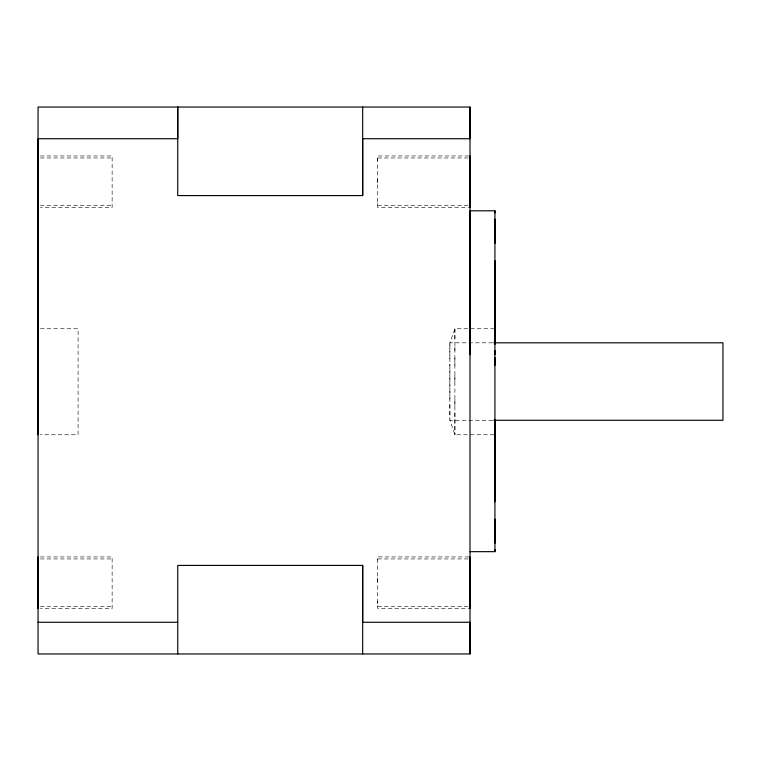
<?xml version="1.0" encoding="UTF-8"?>
<svg xmlns="http://www.w3.org/2000/svg" width="761" height="761" viewBox="0 0 761 761"><rect width="100%" height="100%" fill="white"/><g stroke="black" fill="none" stroke-linecap="round" stroke-linejoin="round"><path stroke-width="0.57" stroke-dasharray="3.81 2.85" d="M377.694 603.777L377.694 601.257M377.694 581.718L377.694 577.837M377.694 560.144L377.694 559.24M377.694 204.329L377.694 202.845M377.694 182.754L377.694 178.883M377.694 160.695L377.694 158.669M449.875 404.319L449.875 420.281L454.897 434.759L494.935 434.759M449.875 399.135L449.875 363.967M449.875 358.783L449.875 342.811L454.897 328.742L493.756 328.742M454.897 412.909L454.897 434.759L454.897 398.127M454.897 405.813L454.897 373.461M454.897 381.746L454.897 357.68M454.897 350.593L454.897 344.267M454.897 338.864L454.897 329.389M40.4 155.967L112.133 155.967L112.133 207.544L40.4 207.544M468.824 155.967L377.694 155.967L377.694 207.544L468.824 207.544M40.4 157.965L112.133 157.965M377.694 157.965L470.003 157.965M40.4 205.546L112.133 205.546M377.694 205.546L468.824 205.546M40.409 328.742L78.088 328.742L78.088 434.759L40.409 434.759M492.614 342.811L449.875 342.811L449.875 343.297M492.614 420.281L449.875 420.281L449.875 419.806M40.4 556.928L112.133 556.928L112.133 608.515L40.4 608.515M468.824 556.928L377.694 556.928L377.694 608.515L468.824 608.515M40.4 558.935L112.133 558.935M377.694 558.935L468.824 558.935M40.4 606.507L112.133 606.507M377.694 606.507L470.003 606.507M454.897 328.742L454.897 365.366M449.875 344.714L449.875 418.388"/><path stroke-width="1.14" d="M470.003 107.044L470.003 653.956L38.05 653.956L38.05 138.73L177.751 138.73L177.751 107.044L177.751 195.587L362.674 195.587L362.674 138.73L470.003 138.73L470.003 107.044L38.05 107.044L38.05 434.759M362.674 653.956L362.674 565.413L177.751 565.413L177.751 653.956M470.003 551.668L494.935 551.668L494.935 549.575M494.935 543.325L494.935 519.126M494.935 501.756L494.935 419.72M494.935 365.366L494.935 357.68M494.935 354.578L494.935 260.728M494.935 243.368L494.935 219.158M494.935 212.918L494.935 210.816L470.003 210.816L470.003 354.578M493.803 342.811L722.95 342.811L722.95 420.281L493.803 420.281M38.05 622.27L177.751 622.27M494.935 210.816L494.935 344.267M494.935 350.593L494.935 551.668M470.003 155.967L470.003 207.544M470.003 556.928L470.003 608.515M470.003 653.956L470.003 622.27L362.674 622.27L362.674 565.413M362.674 107.044L362.674 195.587M38.05 556.928L38.05 608.515"/></g></svg>
